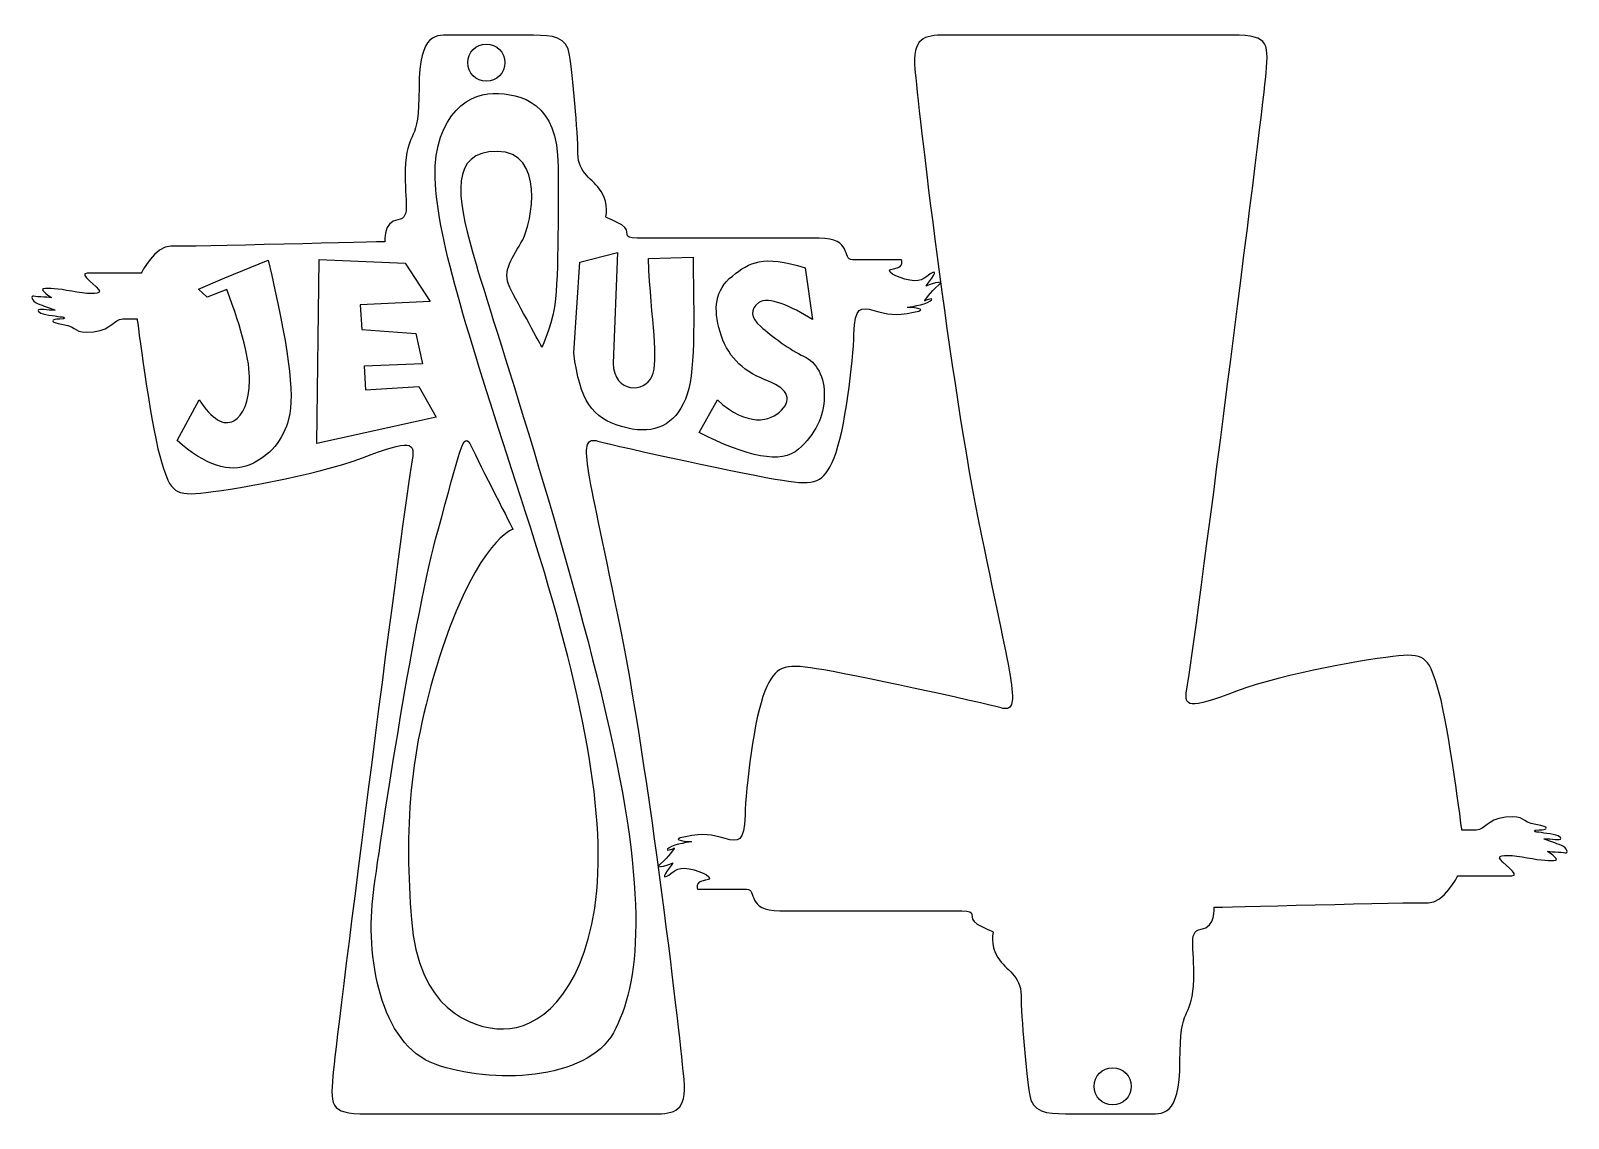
# Model space of a CAD drawing. Extents: x -1 to 1009, y 989 to 1704.
import ezdxf

# ---------------------------------------------------------------- set-up
doc = ezdxf.new("R2010")
doc.units = 0
doc.layers.add('H0108_Printing', color=7, linetype='CONTINUOUS')

msp = doc.modelspace()

# ---------------------------------------------------------------- linework, layer by layer
at = {"layer": 'H0108_Printing', "color": 1}
for points in [[(329.476492, 1700.610557), (275.836493, 1700.610557)], [(788.43338, 1700.664757), (599.639385, 1700.664757)], [(516.862487, 1567.274561), (397.47649, 1567.274561)], [(355.810491, 1491.949563), (359.871491, 1551.567561), (384.54649, 1557.882561), (381.61749, 1485.208563)], [(404.81549, 1554.063561), (434.191489, 1554.919561)], [(125.313497, 1540.637561), (126.728497, 1541.215561), (126.728497, 1541.215561), (155.157496, 1552.841561)], [(507.852487, 1547.843561), (512.503487, 1513.887562)], [(570.924486, 1553.194561), (538.825487, 1553.194561)], [(71.837498, 1544.323561), (36.359499, 1544.323561)], [(127.997497, 1533.707562), (115.213497, 1528.593562), (109.364497, 1533.792562), (125.322497, 1540.614561)], [(95.478498, 1434.417564), (109.842497, 1461.241563)], [(438.078489, 1439.791564), (450.130489, 1461.112563)], [(936.259377, 1148.594771), (971.737376, 1148.594771)], [(437.172389, 1139.723772), (469.271388, 1139.723772)], [(491.233388, 1125.643772), (610.620385, 1125.643772)], [(219.662495, 992.253575), (408.45749, 992.253575)], [(678.620383, 992.307775), (732.259382, 992.307775)]]:
    msp.add_lwpolyline(points, dxfattribs=at)
for points in [[(298.428493, 1694.842558)], [(187.168495, 1432.525564), (188.681495, 1553.330561), (245.143494, 1550.926561), (261.627493, 1525.654562), (215.617495, 1523.558562), (216.635495, 1507.261562), (252.051494, 1504.829562), (256.454494, 1484.819563), (218.138495, 1483.203563), (219.108495, 1467.682563), (254.152494, 1469.872563), (265.557493, 1449.740564)], [(587.045485, 1535.896562)], [(427.770489, 1458.558564)], [(168.874496, 1449.273564)], [(503.347487, 1428.728564)], [(376.780491, 1255.827569)], [(421.050389, 1157.021771)], [(709.668382, 998.075775)]]:
    msp.add_lwpolyline(points, close=True, dxfattribs=at)
for points in [[(275.836493, 1700.610557), (266.122493, 1700.610557), (254.296494, 1703.567557), (254.296494, 1665.973558)], [(353.128491, 1687.515558), (351.439491, 1699.765558), (341.724491, 1700.610557), (329.476492, 1700.610557)], [(599.639385, 1700.664757), (585.701385, 1700.664757), (578.099386, 1698.975758), (579.788386, 1678.277758)], [(809.97338, 1671.519758), (812.08538, 1695.173758), (813.35238, 1700.664757), (788.43338, 1700.664757)], [(286.208493, 1682.622558), (286.208493, 1689.371558), (291.679493, 1694.842558), (298.428493, 1694.842558)], [(298.428493, 1694.842558), (305.177492, 1694.842558), (310.647492, 1689.371558), (310.647492, 1682.622558)], [(358.619491, 1622.889559), (358.619491, 1636.406559), (354.817491, 1675.266558), (353.128491, 1687.515558)], [(298.428493, 1670.401558), (291.679493, 1670.401558), (286.208493, 1675.873558), (286.208493, 1682.622558)], [(310.647492, 1682.622558), (310.647492, 1675.873558), (305.177492, 1670.401558), (298.428493, 1670.401558)], [(579.788386, 1678.277758), (581.477385, 1657.580759), (602.595385, 1472.993763), (623.291384, 1372.886766)], [(254.296494, 1665.973558), (254.296494, 1628.380559), (247.116494, 1638.940559), (245.426494, 1616.55356)], [(758.868381, 1274.045768), (762.247381, 1290.096768), (807.86238, 1647.865759), (809.97338, 1671.519758)], [(265.277493, 1598.81256), (261.054493, 1644.431559), (284.360493, 1662.379558), (302.944492, 1662.379558)], [(302.944492, 1662.379558), (321.528492, 1662.379558), (345.525491, 1656.681559), (345.525491, 1614.44156)], [(245.426494, 1616.55356), (243.737494, 1594.16656), (250.072494, 1580.65056), (240.358494, 1579.382561)], [(305.624492, 1624.326559), (274.369493, 1624.326559), (279.215493, 1594.58956), (289.352493, 1558.263561)], [(322.296492, 1566.288561), (328.631492, 1577.693561), (336.878492, 1624.326559), (305.624492, 1624.326559)], [(373.824491, 1597.96856), (368.333491, 1606.83856), (358.619491, 1609.37256), (358.619491, 1622.889559)], [(345.525491, 1614.44156), (345.525491, 1572.202561), (345.948491, 1531.229562), (342.147491, 1516.868562)], [(327.364492, 1377.477566), (293.153493, 1484.343563), (269.501493, 1553.194561), (265.277493, 1598.81256)], [(376.780491, 1581.07256), (376.780491, 1581.07256), (379.314491, 1589.09756), (373.824491, 1597.96856)], [(240.358494, 1579.382561), (230.644494, 1578.115561), (231.911494, 1565.021561), (231.911494, 1565.021561)], [(387.33949, 1576.003561), (380.15949, 1580.22756), (376.780491, 1581.07256), (376.780491, 1581.07256)], [(397.47649, 1567.274561), (386.21349, 1567.274561), (394.51949, 1571.779561), (387.33949, 1576.003561)], [(231.911494, 1565.021561), (231.911494, 1565.021561), (101.402497, 1561.642561), (91.265498, 1562.064561)], [(313.849492, 1535.031562), (308.358492, 1546.013561), (315.960492, 1554.883561), (322.296492, 1566.288561)], [(538.825487, 1553.194561), (531.504487, 1553.194561), (539.388487, 1567.274561), (516.862487, 1567.274561)], [(91.265498, 1562.064561), (81.129498, 1562.486561), (71.837498, 1544.323561), (71.837498, 1544.323561)], [(289.352493, 1558.263561), (299.488493, 1521.936562), (348.060491, 1377.900566), (376.780491, 1255.827569)], [(434.191489, 1554.919561), (434.943489, 1501.272562), (435.616489, 1474.147563), (427.770489, 1458.558564)], [(459.985489, 1542.493561), (471.551488, 1551.599561), (479.544488, 1556.515561), (507.852487, 1547.843561)], [(155.157496, 1552.841561), (168.240496, 1498.589563), (172.813496, 1464.066563), (168.874496, 1449.273564)], [(407.19849, 1476.572563), (411.95249, 1487.525563), (406.77449, 1512.001562), (404.81549, 1554.063561)], [(576.556486, 1539.677562), (567.827486, 1541.367561), (558.254486, 1546.436561), (565.856486, 1547.280561)], [(565.856486, 1547.280561), (573.459486, 1548.125561), (570.924486, 1553.194561), (570.924486, 1553.194561)], [(591.479485, 1544.746561), (586.974485, 1542.775561), (585.285485, 1537.988562), (576.556486, 1539.677562)], [(587.045485, 1535.896562), (587.045485, 1535.896562), (595.984485, 1546.717561), (591.479485, 1544.746561)], [(26.222499, 1532.496562), (16.9305, 1534.186562), (10.8765, 1534.608562), (7.7795, 1534.045562)], [(36.359499, 1544.323561), (29.601499, 1544.323561), (44.384499, 1535.031562), (44.384499, 1532.496562)], [(125.322497, 1540.614561), (125.319497, 1540.622561), (125.316497, 1540.629561), (125.313497, 1540.637561)], [(334.967492, 1495.748563), (334.967492, 1495.748563), (319.339492, 1524.049562), (313.849492, 1535.031562)], [(451.857489, 1505.849562), (447.437489, 1520.964562), (448.420489, 1533.386562), (459.985489, 1542.493561)], [(586.129485, 1526.160562), (586.129485, 1526.160562), (589.763485, 1532.033562), (595.394485, 1536.539562)], [(595.394485, 1536.539562), (601.026485, 1541.044561), (587.045485, 1535.896562), (587.045485, 1535.896562)], [(1.3035, 1529.258562), (-0.6675, 1529.821562), (-0.3865, 1526.160562), (3.8375, 1524.471562)], [(12.9475, 1528.359562), (12.9475, 1528.359562), (3.2745, 1528.695562), (1.3035, 1529.258562)], [(3.8375, 1524.471562), (8.0615, 1522.781562), (11.1585, 1521.655562), (14.5375, 1520.529562)], [(7.7795, 1534.045562), (4.6825, 1533.482562), (12.9475, 1528.359562), (12.9475, 1528.359562)], [(44.384499, 1532.496562), (44.384499, 1529.962562), (35.514499, 1530.807562), (26.222499, 1532.496562)], [(142.942496, 1473.807563), (143.264496, 1486.663563), (138.280497, 1506.634562), (127.997497, 1533.707562)], [(477.404488, 1525.034562), (471.356488, 1520.583562), (471.758488, 1515.322562), (478.612488, 1509.249562)], [(512.503487, 1513.887562), (498.536488, 1522.651562), (483.449488, 1529.484562), (477.404488, 1525.034562)], [(574.866486, 1521.936562), (574.866486, 1521.936562), (586.275485, 1523.459562), (589.706485, 1525.987562)], [(589.706485, 1525.987562), (594.108485, 1529.231562), (586.129485, 1526.160562), (586.129485, 1526.160562)], [(6.3715, 1520.529562), (2.7115, 1520.810562), (3.8375, 1517.994562), (9.1875, 1517.149562)], [(14.5375, 1520.529562), (17.9165, 1519.402562), (10.0325, 1520.247562), (6.3715, 1520.529562)], [(9.1875, 1517.149562), (14.5375, 1516.305562), (21.013499, 1515.460562), (21.013499, 1515.460562)], [(18.3335, 1514.230562), (13.2655, 1514.230562), (10.3825, 1512.126562), (20.518499, 1510.718562)], [(21.013499, 1515.460562), (21.013499, 1515.460562), (23.401499, 1514.230562), (18.3335, 1514.230562)], [(40.441499, 1505.886562), (53.675499, 1507.575562), (53.112499, 1514.052562), (59.870499, 1514.333562)], [(59.870499, 1514.333562), (66.628498, 1514.615562), (69.162498, 1514.333562), (69.162498, 1514.333562)], [(69.162498, 1514.333562), (69.162498, 1514.333562), (77.750498, 1446.750564), (84.085498, 1424.363564)], [(342.147491, 1516.868562), (338.345492, 1502.506562), (334.967492, 1495.748563), (334.967492, 1495.748563)], [(539.811487, 1504.618562), (540.233486, 1522.359562), (544.034486, 1522.359562), (552.904486, 1519.825562)], [(552.904486, 1519.825562), (561.773486, 1517.290562), (566.496486, 1516.279562), (578.972486, 1518.647562)], [(578.972486, 1518.647562), (591.541485, 1521.033562), (574.866486, 1521.936562), (574.866486, 1521.936562)], [(20.518499, 1510.718562), (30.655499, 1509.310562), (27.208499, 1504.196562), (40.441499, 1505.886562)], [(480.956488, 1474.618563), (465.977488, 1480.323563), (456.275489, 1490.733563), (451.857489, 1505.849562)], [(478.612488, 1509.249562), (485.462488, 1503.174562), (498.232488, 1493.587563), (506.762487, 1489.839563)], [(526.718487, 1423.096564), (533.898487, 1439.992564), (539.388487, 1486.878563), (539.811487, 1504.618562)], [(387.19049, 1443.602564), (367.986491, 1449.219564), (359.885491, 1460.490563), (355.810491, 1491.949563)], [(381.61749, 1485.208563), (382.49049, 1465.342563), (402.44449, 1465.618563), (407.19849, 1476.572563)], [(506.762487, 1489.839563), (515.293487, 1486.090563), (520.631487, 1476.102563), (520.347487, 1463.114563)], [(132.560497, 1447.391564), (139.132497, 1451.071564), (142.593496, 1459.876564), (142.942496, 1473.807563)], [(492.306488, 1454.465564), (499.720488, 1462.194563), (495.935488, 1468.913563), (480.956488, 1474.618563)], [(109.842497, 1461.241563), (118.416497, 1448.327564), (125.989497, 1443.710564), (132.560497, 1447.391564)], [(427.770489, 1458.558564), (419.92049, 1442.970564), (406.39349, 1437.986564), (387.19049, 1443.602564)], [(450.130489, 1461.112563), (470.068488, 1443.033564), (484.892488, 1446.733564), (492.306488, 1454.465564)], [(520.347487, 1463.114563), (520.062487, 1450.125564), (514.396487, 1438.663564), (503.347487, 1428.728564)], [(168.874496, 1449.273564), (164.935496, 1434.479564), (156.342496, 1424.236564), (143.095496, 1418.540565)], [(143.095496, 1418.540565), (129.848497, 1412.845565), (113.976497, 1418.137565), (95.478498, 1434.417564)], [(217.128495, 1423.096564), (248.805494, 1434.923564), (252.607494, 1434.923564), (249.228494, 1418.872565)], [(266.544493, 1374.943566), (281.327493, 1427.320564), (283.016493, 1442.526564), (288.507493, 1430.699564)], [(384.80549, 1320.032567), (364.109491, 1420.139564), (357.774491, 1437.880564), (371.712491, 1434.078564)], [(371.712491, 1434.078564), (385.65049, 1430.277564), (470.966488, 1411.691565), (492.929488, 1408.312565)], [(503.347487, 1428.728564), (492.299488, 1418.793565), (469.732488, 1423.559564), (438.078489, 1439.791564)], [(84.085498, 1424.363564), (90.421498, 1401.976565), (92.532498, 1398.175565), (110.694497, 1399.864565)], [(288.507493, 1430.699564), (293.998493, 1418.872565), (315.960492, 1376.210566), (315.960492, 1376.210566)], [(110.694497, 1399.864565), (128.855497, 1401.554565), (185.451495, 1411.269565), (217.128495, 1423.096564)], [(249.228494, 1418.872565), (245.849494, 1402.821565), (200.234495, 1045.052574), (198.122495, 1021.398574)], [(492.929488, 1408.312565), (514.891487, 1404.933565), (519.537487, 1406.200565), (526.718487, 1423.096564)], [(224.309494, 1137.557572), (229.799494, 1178.952571), (251.762494, 1322.566567), (266.544493, 1374.943566)], [(315.960492, 1376.210566), (315.960492, 1376.210566), (293.575493, 1369.452566), (269.923493, 1298.912568)], [(369.600491, 1127.419572), (378.470491, 1185.71057), (361.575491, 1270.611568), (327.364492, 1377.477566)], [(623.291384, 1372.886766), (643.986384, 1272.778768), (650.322384, 1255.037769), (636.384384, 1258.839769)], [(428.308489, 1014.640575), (426.618489, 1035.337574), (405.50149, 1219.92457), (384.80549, 1320.032567)], [(269.923493, 1298.912568), (246.271494, 1228.372569), (245.004494, 1177.684571), (249.228494, 1119.816572)], [(897.402378, 1293.053768), (879.240378, 1291.363768), (822.644379, 1281.648768), (790.96738, 1269.821768)], [(924.010377, 1268.554768), (917.675377, 1290.941768), (915.563377, 1294.742768), (897.402378, 1293.053768)], [(515.167387, 1284.605768), (493.204388, 1287.984768), (488.558388, 1286.717768), (481.378388, 1269.821768)], [(636.384384, 1258.839769), (622.446384, 1262.640768), (537.130387, 1281.226768), (515.167387, 1284.605768)], [(790.96738, 1269.821768), (759.290381, 1257.994769), (755.489381, 1257.994769), (758.868381, 1274.045768)], [(481.378388, 1269.821768), (474.198388, 1252.925769), (468.707388, 1206.03977), (468.285388, 1188.29977)], [(938.934377, 1178.584771), (938.934377, 1178.584771), (930.346377, 1246.167769), (924.010377, 1268.554768)], [(376.780491, 1255.827569), (405.50149, 1133.755572), (399.16549, 1077.154573), (381.84849, 1045.475574)], [(468.285388, 1188.29977), (467.863388, 1170.558771), (464.061388, 1170.558771), (455.192389, 1173.093771)], [(967.654376, 1187.03277), (954.420376, 1185.34277), (954.984376, 1178.865771), (948.226376, 1178.584771)], [(987.577375, 1182.19977), (977.441376, 1183.60777), (980.888375, 1188.72177), (967.654376, 1187.03277)], [(989.763375, 1178.687771), (994.831375, 1178.687771), (997.714375, 1180.79177), (987.577375, 1182.19977)], [(429.124389, 1174.270771), (416.55539, 1171.885771), (433.229389, 1170.981771), (433.229389, 1170.981771)], [(433.229389, 1170.981771), (433.229389, 1170.981771), (421.820389, 1169.458771), (418.39039, 1166.930771)], [(455.192389, 1173.093771), (446.323389, 1175.627771), (441.600389, 1176.638771), (429.124389, 1174.270771)], [(948.226376, 1178.584771), (941.468376, 1178.302771), (938.934377, 1178.584771), (938.934377, 1178.584771)], [(987.083375, 1177.457771), (987.083375, 1177.457771), (984.695375, 1178.687771), (989.763375, 1178.687771)], [(998.909375, 1175.768771), (993.559375, 1176.612771), (987.083375, 1177.457771), (987.083375, 1177.457771)], [(993.559375, 1172.389771), (990.180375, 1173.515771), (998.064375, 1172.670771), (1001.725375, 1172.389771)], [(1004.259375, 1168.446771), (1000.035375, 1170.136771), (996.938375, 1171.262771), (993.559375, 1172.389771)], [(1001.725375, 1172.389771), (1005.385375, 1172.107771), (1004.259375, 1174.923771), (998.909375, 1175.768771)], [(421.967389, 1166.757771), (421.967389, 1166.757771), (418.33339, 1160.884771), (412.70239, 1156.378771)], [(418.39039, 1166.930771), (413.98839, 1163.686771), (421.967389, 1166.757771), (421.967389, 1166.757771)], [(963.712376, 1160.421771), (963.712376, 1162.955771), (972.582376, 1162.110771), (981.874375, 1160.421771)], [(1000.317375, 1158.872771), (1003.414375, 1159.435771), (995.148375, 1164.558771), (995.148375, 1164.558771)], [(995.148375, 1164.558771), (995.148375, 1164.558771), (1004.822375, 1164.222771), (1006.793375, 1163.659771)], [(1006.793375, 1163.659771), (1008.764375, 1163.096771), (1008.482375, 1166.757771), (1004.259375, 1168.446771)], [(412.70239, 1156.378771), (407.07039, 1151.873771), (421.050389, 1157.021771), (421.050389, 1157.021771)], [(421.050389, 1157.021771), (421.050389, 1157.021771), (412.11139, 1146.200771), (416.61739, 1148.171771)], [(416.61739, 1148.171771), (421.122389, 1150.142771), (422.811389, 1154.930771), (431.540389, 1153.240771)], [(431.540389, 1153.240771), (440.269389, 1151.550771), (449.842389, 1146.482771), (442.240389, 1145.637771)], [(971.737376, 1148.594771), (978.495376, 1148.594771), (963.712376, 1157.886771), (963.712376, 1160.421771)], [(981.874375, 1160.421771), (991.166375, 1158.731771), (997.220375, 1158.309771), (1000.317375, 1158.872771)], [(442.240389, 1145.637771), (434.637389, 1144.792771), (437.172389, 1139.723772), (437.172389, 1139.723772)], [(916.830377, 1130.853772), (926.967377, 1130.431772), (936.259377, 1148.594771), (936.259377, 1148.594771)], [(264.855493, 1024.777574), (228.532494, 1037.872574), (218.818495, 1096.162573), (224.309494, 1137.557572)], [(469.271388, 1139.723772), (476.591388, 1139.723772), (468.707388, 1125.643772), (491.233388, 1125.643772)], [(776.185381, 1127.896772), (776.185381, 1127.896772), (906.694377, 1131.275772), (916.830377, 1130.853772)], [(309.732492, 1048.009574), (332.010492, 1048.009574), (360.730491, 1069.129573), (369.600491, 1127.419572)], [(610.620385, 1125.643772), (621.883384, 1125.643772), (613.577385, 1121.138772), (620.757384, 1116.914772)], [(767.738381, 1113.535772), (777.452381, 1114.802772), (776.185381, 1127.896772), (776.185381, 1127.896772)], [(249.228494, 1119.816572), (253.451494, 1061.948573), (287.454493, 1048.009574), (309.732492, 1048.009574)], [(620.757384, 1116.914772), (627.937384, 1112.690772), (631.316384, 1111.845772), (631.316384, 1111.845772)], [(631.316384, 1111.845772), (631.316384, 1111.845772), (628.782384, 1103.820772), (634.272384, 1094.950773)], [(762.669381, 1076.364773), (764.359381, 1098.751773), (758.023381, 1112.268772), (767.738381, 1113.535772)], [(634.272384, 1094.950773), (639.763384, 1086.079773), (649.477384, 1083.545773), (649.477384, 1070.028773)], [(649.477384, 1070.028773), (649.477384, 1056.512774), (653.278384, 1017.651775), (654.968384, 1005.402775)], [(753.800381, 1026.944774), (753.800381, 1064.537773), (760.980381, 1053.977774), (762.669381, 1076.364773)], [(381.84849, 1045.475574), (364.532491, 1013.795575), (301.178492, 1011.683575), (264.855493, 1024.777574)], [(198.122495, 1021.398574), (196.010495, 997.744575), (194.743495, 992.253575), (219.662495, 992.253575)], [(697.448383, 1010.295775), (697.448383, 1017.044775), (702.919382, 1022.516774), (709.668382, 1022.516774)], [(709.668382, 1022.516774), (716.417382, 1022.516774), (721.888382, 1017.044775), (721.888382, 1010.295775)], [(732.259382, 992.307775), (741.974381, 992.307775), (753.800381, 989.351775), (753.800381, 1026.944774)], [(408.45749, 992.253575), (422.395489, 992.253575), (429.997489, 993.943575), (428.308489, 1014.640575)], [(709.668382, 998.075775), (702.919382, 998.075775), (697.448383, 1003.546775), (697.448383, 1010.295775)], [(721.888382, 1010.295775), (721.888382, 1003.546775), (716.417382, 998.075775), (709.668382, 998.075775)], [(654.968384, 1005.402775), (656.657384, 993.152775), (666.372383, 992.307775), (678.620383, 992.307775)]]:
    msp.add_open_spline(points, degree=3, dxfattribs=at)

doc.saveas('drawing.dxf')
